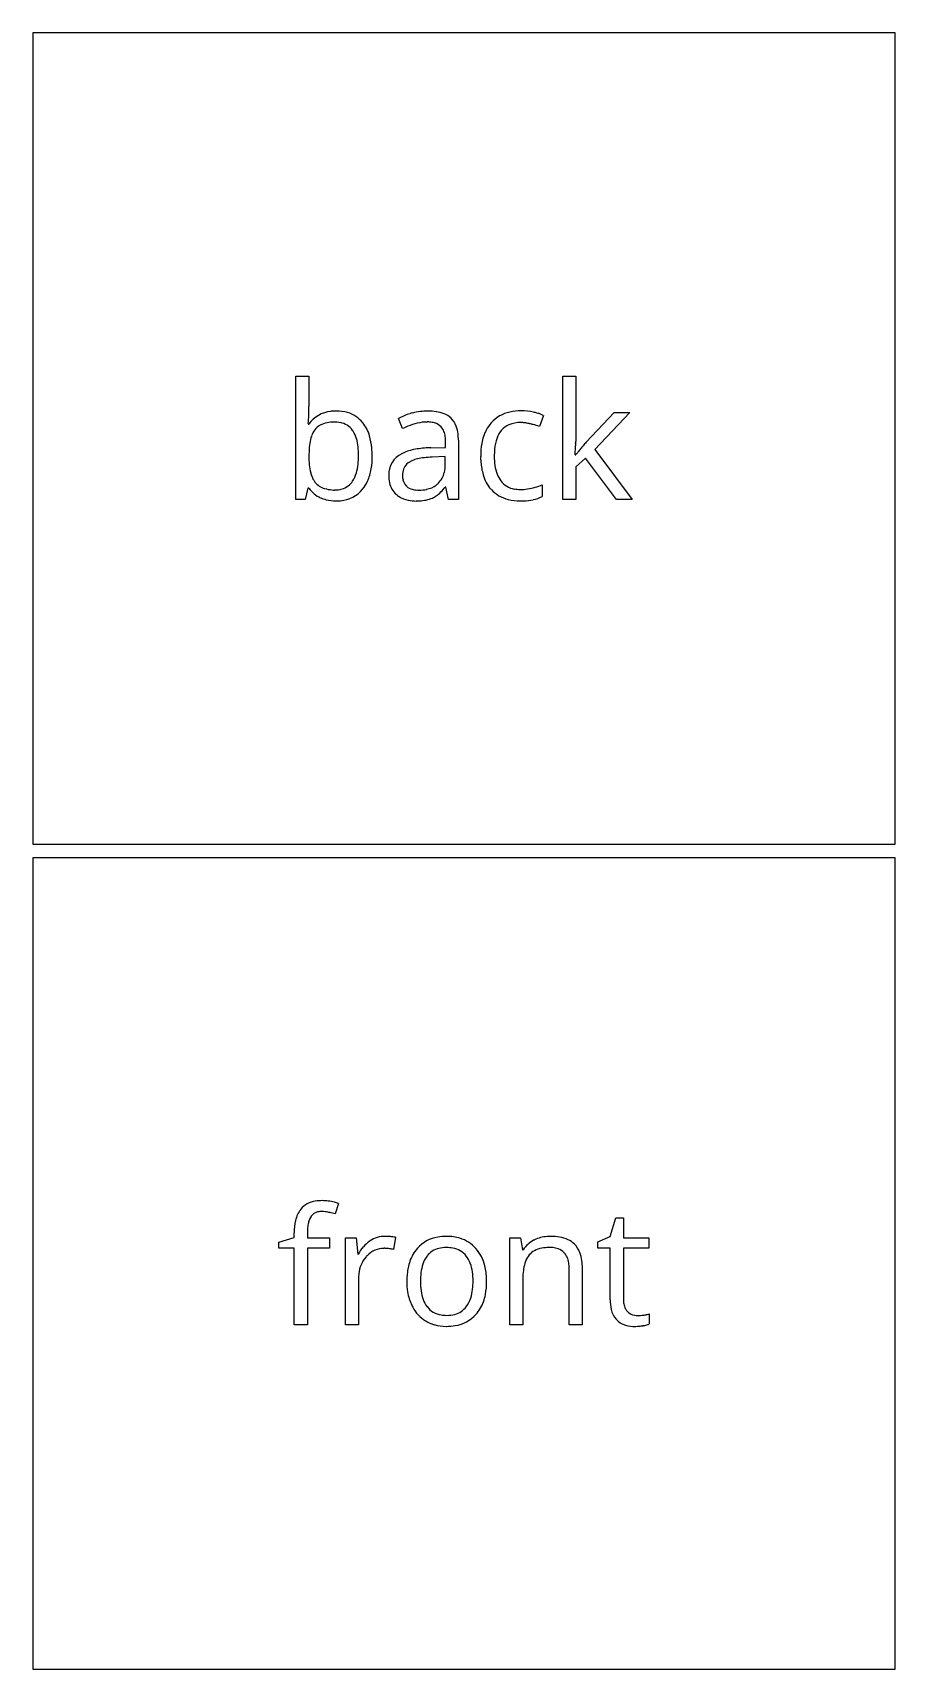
# Model space of a CAD drawing. Header units: inches. Extents: x 0 to 17.8, y 0.1 to 15.3.
# Drawn here: x 0 to 8, y 0.12 to 15.31 of the extents above; entities that cross this region are included whole.
import ezdxf

# ---------------------------------------------------------------- set-up
doc = ezdxf.new("R2010")
doc.units = ezdxf.units.IN

msp = doc.modelspace()

# ---------------------------------------------------------------- linework, layer by layer
at = {"layer": 'back_labelLayer'}
for p, q in [((2.439, 10.977), (2.439, 12.121)), ((2.439, 12.121), (2.561, 12.121)), ((2.561, 12.121), (2.561, 11.843)), ((4.916, 10.977), (4.916, 12.121)), ((4.916, 12.121), (5.037, 12.121)), ((5.037, 12.121), (5.037, 11.515)), ((3.43, 11.634), (3.392, 11.727)), ((4.737, 11.756), (4.699, 11.652)), ((5.133, 11.507), (5.393, 11.783)), ((5.538, 11.783), (5.212, 11.44)), ((5.393, 11.783), (5.538, 11.783)), ((2.555, 11.676), (2.561, 11.676)), ((3.692, 11.456), (3.829, 11.46)), ((3.829, 11.46), (3.829, 11.51)), ((3.948, 11.527), (3.948, 10.977)), ((5.031, 11.39), (5.037, 11.39)), ((5.212, 11.44), (5.561, 10.977)), ((3.826, 11.374), (3.704, 11.369)), ((3.826, 11.301), (3.826, 11.374)), ((5.128, 11.358), (5.037, 11.279)), ((5.037, 11.279), (5.037, 10.977)), ((5.413, 10.977), (5.128, 11.358)), ((3.833, 11.092), (3.827, 11.092)), ((3.857, 10.977), (3.833, 11.092)), ((4.725, 11.113), (4.725, 11.005)), ((2.527, 10.977), (2.439, 10.977)), ((2.552, 11.081), (2.527, 10.977)), ((2.561, 11.081), (2.552, 11.081)), ((3.948, 10.977), (3.857, 10.977)), ((5.037, 10.977), (4.916, 10.977)), ((5.561, 10.977), (5.413, 10.977))]:
    msp.add_line(p, q, dxfattribs=at)
for centre, radius, start, end in [((0.016, 11.841), 2.545, 358.1125, 0.0483), ((0.725, 11.817), 1.836, 355.7238, 358.126), ((2.789, 11.517), 0.277, 95.1835, 145.1109), ((2.794, 11.351), 0.343, 89.573, 100.7322), ((2.813, 11.38), 0.417, 89.8741, 96.8146), ((2.798, 11.412), 0.282, 78.6783, 90.3749), ((2.818, 11.423), 0.373, 74.2393, 90.5623), ((2.843, 11.514), 0.279, 38.5632, 74.0671), ((3.659, 11.232), 0.563, 106.3568, 118.3349), ((3.683, 11.158), 0.641, 104.5168, 106.5482), ((3.665, 11.231), 0.565, 90.0715, 104.6521), ((3.661, 11.298), 0.397, 90.4485, 103.7666), ((3.658, 11.394), 0.302, 83.651, 90.1753), ((3.668, 11.281), 0.515, 81.5682, 90.3248), ((3.671, 11.495), 0.199, 70.5716, 83.993), ((3.697, 11.475), 0.319, 68.2274, 81.7496), ((3.739, 11.578), 0.208, 47.8682, 68.2936), ((3.746, 11.592), 0.193, 19.233, 46.6741), ((4.488, 11.477), 0.316, 101.4914, 138.3133), ((4.52, 11.419), 0.271, 88.7193, 112.5669), ((4.526, 11.319), 0.479, 89.5892, 102.1787), ((4.526, 11.419), 0.27, 87.6747, 89.9759), ((4.529, 11.247), 0.551, 77.7703, 89.9475), ((4.522, 11.34), 0.35, 81.6913, 87.508), ((4.518, 11.19), 0.609, 74.6795, 77.958), ((4.575, 11.394), 0.397, 70.0941, 74.7386), ((4.628, 11.54), 0.241, 63.5034, 70.1858), ((4.651, 11.588), 0.189, 62.9247, 63.1755), ((1.018, 11.798), 1.543, 355.4722, 355.6512), ((2.947, 11.44), 0.382, 160.8927, 171.2333), ((2.784, 11.498), 0.209, 143.3384, 161.256), ((2.745, 11.524), 0.162, 120.1405, 142.4247), ((2.769, 11.48), 0.212, 100.4471, 119.6698), ((2.822, 11.514), 0.178, 35.5409, 79.8012), ((2.802, 11.499), 0.202, 32.7041, 35.525), ((2.748, 11.468), 0.265, 15.7782, 32.0148), ((2.573, 11.417), 0.448, 6.165, 16.0395), ((2.779, 11.465), 0.36, 16.471, 38.4074), ((2.596, 11.407), 0.551, 5.1339, 16.7975), ((3.787, 10.899), 0.817, 112.2123, 115.9641), ((3.707, 11.101), 0.6, 103.6228, 112.4319), ((3.697, 11.566), 0.124, 42.7294, 71.038), ((3.686, 11.56), 0.136, 20.4093, 41.4482), ((3.611, 11.532), 0.217, 7.8275, 20.6039), ((3.478, 11.512), 0.351, 359.6936, 8.0037), ((3.634, 11.55), 0.313, 6.3377, 19.6817), ((3.468, 11.529), 0.48, 359.8027, 6.6585), ((4.593, 11.423), 0.435, 153.0876, 170.1051), ((4.504, 11.465), 0.336, 138.6551, 152.6855), ((4.692, 11.408), 0.41, 160.1417, 175.1368), ((4.501, 11.483), 0.205, 114.4266, 161.6632), ((4.5, 11.187), 0.504, 77.2999, 81.7344), ((4.47, 11.046), 0.648, 74.7806, 77.45), ((4.499, 11.148), 0.543, 68.3295, 74.8831), ((3.502, 11.382), 0.94, 177.6179, 180.0428), ((3.219, 11.396), 0.657, 171.0667, 177.8458), ((2.301, 11.385), 0.721, 359.7682, 6.3094), ((2.365, 11.383), 0.783, 359.8778, 5.4094), ((3.513, 11.209), 0.211, 115.4905, 182.3568), ((3.618, 11.015), 0.432, 101.3569, 117.0799), ((3.703, 10.618), 0.838, 92.4697, 101.7064), ((3.728, 10.263), 1.193, 91.7169, 92.909), ((4.828, 11.379), 0.673, 169.8978, 180.3688), ((4.955, 11.378), 0.674, 174.5309, 180.1549), ((1.069, 11.668), 3.971, 356.0331, 356.6444), ((0.233, 11.724), 4.81, 356.0177, 356.0541), ((2.646, 11.576), 2.392, 356.6321, 357.4912), ((3.591, 11.534), 1.446, 357.5039, 358.3306), ((4.223, 11.516), 0.813, 358.2742, 359.8933), ((5.626, 10.972), 0.722, 142.3235, 144.7076), ((6.011, 10.676), 1.208, 140.433, 142.3368), ((6.513, 10.262), 1.859, 139.2803, 140.4702), ((7.092, 9.765), 2.622, 138.3417, 139.2879), ((3.368, 11.378), 0.807, 179.7764, 185.7077), ((3.05, 11.345), 0.487, 185.5927, 194.2049), ((2.57, 11.351), 0.451, 343.4172, 353.6369), ((2.323, 11.38), 0.699, 353.4936, 0.2207), ((2.683, 11.334), 0.462, 335.8304, 350.8256), ((2.433, 11.377), 0.716, 350.6562, 0.3381), ((3.561, 11.212), 0.13, 120.9734, 172.418), ((3.592, 11.164), 0.187, 113.5889, 121.68), ((3.638, 11.056), 0.305, 102.7998, 113.2431), ((3.692, 10.823), 0.544, 96.3544, 102.9952), ((3.733, 10.473), 0.896, 91.8563, 96.4479), ((3.516, 11.298), 0.31, 346.9179, 0.2826), ((3.445, 11.301), 0.38, 359.8235, 0.0094), ((4.892, 11.374), 0.738, 179.9391, 183.9815), ((4.694, 11.357), 0.538, 183.5914, 196.3539), ((4.872, 11.374), 0.591, 179.7041, 188.0745), ((4.659, 11.342), 0.376, 187.9317, 200.3883), ((2.846, 11.292), 0.277, 193.9429, 208.0217), ((2.764, 11.25), 0.184, 208.5541, 217.56), ((2.757, 11.247), 0.177, 218.1691, 253.8046), ((2.82, 11.243), 0.176, 286.0162, 326.8497), ((2.733, 11.301), 0.28, 326.7106, 343.6663), ((2.792, 11.287), 0.343, 321.3163, 335.5436), ((3.609, 11.198), 0.307, 179.5457, 192.6948), ((3.505, 11.172), 0.201, 192.0828, 227.452), ((3.622, 11.199), 0.193, 171.2117, 180.2058), ((3.604, 11.197), 0.174, 179.5263, 192.7792), ((3.545, 11.183), 0.114, 192.3264, 222.0579), ((3.541, 11.18), 0.109, 222.5796, 229.2544), ((3.555, 11.199), 0.133, 229.7834, 254.2726), ((3.609, 11.291), 0.225, 281.7123, 306.4592), ((3.62, 11.273), 0.204, 306.9878, 313.8559), ((3.618, 11.272), 0.204, 314.189, 347.4271), ((3.43, 11.406), 0.506, 314.7446, 321.707), ((4.516, 11.303), 0.353, 196.0167, 221.1348), ((4.544, 11.3), 0.253, 200.4182, 216.6396), ((4.496, 11.265), 0.194, 216.9696, 261.3104), ((4.516, 11.58), 0.511, 270.2658, 286.2891), ((4.485, 11.696), 0.631, 286.0459, 292.3657), ((2.781, 11.238), 0.27, 215.5851, 245.8361), ((2.802, 11.286), 0.322, 245.9802, 255.5456), ((2.79, 11.349), 0.283, 253.1383, 266.8484), ((2.812, 11.333), 0.37, 255.7755, 270.3186), ((2.799, 11.457), 0.393, 266.3781, 270.0506), ((2.802, 11.308), 0.243, 269.3867, 285.8632), ((2.815, 11.377), 0.414, 269.9223, 275.5483), ((2.834, 11.253), 0.289, 274.0641, 321.408), ((3.511, 11.18), 0.21, 227.7689, 237.8049), ((3.529, 11.213), 0.247, 238.3273, 258.9185), ((3.555, 11.337), 0.375, 258.6719, 270.4049), ((3.575, 11.265), 0.202, 253.9394, 266.4533), ((3.558, 11.512), 0.549, 269.9535, 273.149), ((3.581, 11.338), 0.274, 266.0773, 270.0596), ((3.584, 11.399), 0.336, 269.5792, 282.0416), ((3.567, 11.378), 0.415, 272.9337, 281.4139), ((3.594, 11.247), 0.281, 281.2977, 293.7317), ((3.614, 11.194), 0.225, 294.3934, 304.7371), ((3.554, 11.279), 0.329, 304.8489, 314.8529), ((4.481, 11.277), 0.309, 221.7976, 256.8021), ((4.517, 11.419), 0.456, 256.4243, 270.489), ((4.517, 11.365), 0.295, 260.1362, 270.269), ((4.522, 11.632), 0.669, 269.9655, 272.8644), ((4.532, 11.475), 0.512, 272.5979, 282.188), ((4.568, 11.314), 0.347, 282.0343, 296.9456)]:
    msp.add_arc(centre, radius, start, end, dxfattribs=at)
at = {"layer": 'back_outsideCutPath'}
for p, q in [((0, 15.306), (0, 7.778)), ((8, 15.306), (0, 15.306)), ((8, 7.778), (8, 15.306)), ((0, 7.778), (8, 7.778))]:
    msp.add_line(p, q, dxfattribs=at)
at = {"layer": 'front_labelLayer'}
for p, q in [((2.835, 4.447), (2.804, 4.349)), ((5.357, 4.141), (5.408, 4.313)), ((5.408, 4.313), (5.479, 4.313)), ((5.479, 4.313), (5.479, 4.126)), ((2.282, 4.086), (2.426, 4.131)), ((2.426, 4.131), (2.426, 4.175)), ((2.548, 4.178), (2.548, 4.126)), ((2.548, 4.126), (2.753, 4.126)), ((2.753, 4.126), (2.753, 4.031)), ((2.9, 3.32), (2.9, 4.126)), ((2.9, 4.126), (3.001, 4.126)), ((3.001, 4.126), (3.015, 3.977)), ((3.364, 4.132), (3.347, 4.019)), ((4.424, 3.32), (4.424, 4.126)), ((4.424, 4.126), (4.523, 4.126)), ((4.523, 4.126), (4.543, 4.016)), ((5.241, 4.09), (5.357, 4.141)), ((5.479, 4.126), (5.713, 4.126)), ((5.713, 4.126), (5.713, 4.031)), ((2.282, 4.031), (2.282, 4.086)), ((2.426, 4.031), (2.282, 4.031)), ((2.426, 3.32), (2.426, 4.031)), ((2.753, 4.031), (2.548, 4.031)), ((2.548, 4.031), (2.548, 3.32)), ((3.015, 3.977), (3.02, 3.977)), ((4.543, 4.016), (4.549, 4.016)), ((5.241, 4.031), (5.241, 4.09)), ((5.357, 4.031), (5.241, 4.031)), ((5.357, 3.552), (5.357, 4.031)), ((5.713, 4.031), (5.479, 4.031)), ((5.479, 4.031), (5.479, 3.557)), ((4.975, 3.32), (4.975, 3.842)), ((5.097, 3.846), (5.097, 3.32)), ((3.022, 3.753), (3.022, 3.32)), ((4.546, 3.743), (4.546, 3.32)), ((5.718, 3.421), (5.718, 3.328)), ((2.548, 3.32), (2.426, 3.32)), ((3.022, 3.32), (2.9, 3.32)), ((4.546, 3.32), (4.424, 3.32)), ((5.097, 3.32), (4.975, 3.32))]:
    msp.add_line(p, q, dxfattribs=at)
for centre, radius, start, end in [((2.65, 4.255), 0.214, 98.255, 139.6204), ((2.683, 4.101), 0.371, 89.6695, 99.9314), ((2.683, 4.079), 0.393, 81.5643, 89.7018), ((2.656, 3.887), 0.588, 75.9738, 81.6567), ((2.608, 3.69), 0.79, 73.2962, 76.0945), ((2.92, 4.181), 0.495, 167.5775, 180.6586), ((2.688, 4.235), 0.256, 141.7434, 168.2322), ((2.799, 4.21), 0.249, 161.8434, 171.7845), ((2.697, 4.245), 0.141, 145.0685, 162.18), ((2.667, 4.264), 0.106, 102.7678, 144.3381), ((2.681, 4.207), 0.165, 89.4862, 103.4194), ((2.682, 4.109), 0.262, 83.0761, 89.7931), ((2.666, 3.98), 0.392, 76.5185, 83.0217), ((2.62, 3.785), 0.593, 71.9613, 76.5916), ((2.966, 4.185), 0.418, 171.6528, 178.4384), ((3.124, 4.179), 0.576, 178.1974, 180.0238), ((3.266, 3.898), 0.243, 89.6797, 124.4405), ((3.269, 3.581), 0.56, 84.9923, 90.1283), ((3.282, 3.731), 0.409, 78.4889, 85.0269), ((3.808, 3.815), 0.323, 99.176, 137.9833), ((3.839, 3.667), 0.474, 89.7325, 100.0759), ((3.846, 3.731), 0.41, 73.5223, 90.5691), ((3.87, 3.818), 0.319, 41.1446, 73.2134), ((4.758, 3.884), 0.247, 116.9443, 147.6525), ((4.783, 3.841), 0.297, 115.8058, 117.6066), ((4.796, 3.81), 0.33, 94.3226, 115.5454), ((4.804, 3.741), 0.4, 89.9575, 94.7113), ((4.808, 3.659), 0.482, 80.5586, 90.3538), ((4.838, 3.833), 0.305, 65.1094, 80.764), ((4.873, 3.911), 0.219, 46.5584, 64.8783), ((3.379, 3.775), 0.412, 139.4141, 150.6032), ((3.302, 3.767), 0.279, 138.9576, 174.5422), ((3.306, 3.838), 0.315, 124.2322, 139.4162), ((3.309, 3.76), 0.289, 135.6214, 138.8374), ((3.257, 3.818), 0.211, 89.6336, 137.0881), ((3.258, 3.744), 0.286, 87.3438, 89.9669), ((3.253, 3.655), 0.375, 81.5881, 87.1916), ((3.23, 3.494), 0.538, 77.4458, 81.6355), ((3.888, 3.771), 0.414, 150.7111, 169.4695), ((3.819, 3.806), 0.337, 138.1761, 150.2285), ((3.858, 3.806), 0.252, 142.9026, 162.3749), ((3.811, 3.84), 0.194, 103.4685, 142.312), ((3.835, 3.747), 0.29, 89.4804, 103.8804), ((3.84, 3.729), 0.308, 79.3456, 90.3175), ((3.863, 3.834), 0.201, 37.9578, 80.4006), ((3.822, 3.805), 0.251, 20.0257, 37.4351), ((3.824, 3.779), 0.38, 13.5015, 41.0702), ((4.758, 3.841), 0.2, 140.152, 160.3146), ((4.735, 3.856), 0.172, 118.5439, 139.1929), ((4.761, 3.805), 0.23, 100.1178, 118.1602), ((4.787, 3.668), 0.369, 89.5933, 100.3716), ((4.791, 3.714), 0.324, 84.0198, 90.1514), ((4.803, 3.818), 0.219, 71.0826, 84.3692), ((4.83, 3.894), 0.138, 43.3791, 71.5387), ((4.823, 3.891), 0.145, 22.7025, 42.3423), ((4.876, 3.919), 0.211, 19.385, 45.5996), ((4.753, 3.874), 0.342, 6.9636, 19.8363), ((4.103, 3.728), 0.634, 169.2443, 180.388), ((4.241, 3.727), 0.645, 173.0085, 180.2465), ((4.008, 3.756), 0.41, 162.0656, 173.1672), ((3.698, 3.759), 0.384, 7.744, 20.0691), ((3.475, 3.727), 0.609, 359.7077, 7.8972), ((3.646, 3.732), 0.563, 1.1277, 13.8801), ((5.123, 3.753), 0.577, 171.1767, 178.3218), ((4.896, 3.789), 0.347, 159.9537, 171.38), ((4.758, 3.864), 0.216, 8.4932, 22.6579), ((4.63, 3.844), 0.345, 359.6712, 8.6876), ((4.565, 3.848), 0.533, 359.763, 7.2115), ((3.392, 3.753), 0.37, 173.6905, 180.0883), ((4.08, 3.722), 0.611, 179.7746, 189.0932), ((4.214, 3.721), 0.618, 179.706, 187.9162), ((3.662, 3.695), 0.42, 342.3617, 353.7537), ((3.441, 3.722), 0.643, 353.5365, 0.2013), ((3.58, 3.72), 0.63, 349.1762, 0.3864), ((3.494, 3.724), 0.716, 359.9913, 1.5429), ((5.328, 3.743), 0.782, 178.0809, 180.0237), ((3.923, 3.695), 0.451, 188.9102, 205.3172), ((3.877, 3.676), 0.401, 205.6558, 208.4457), ((3.987, 3.688), 0.389, 187.764, 200.0975), ((3.862, 3.642), 0.256, 200.0847, 216.9129), ((3.812, 3.646), 0.262, 323.009, 342.6391), ((3.792, 3.677), 0.414, 330.2507, 349.4116), ((5.74, 3.548), 0.384, 179.3551, 192.8478), ((5.724, 3.556), 0.246, 179.6414, 189.7507), ((5.638, 3.54), 0.158, 189.5477, 205.7877), ((3.816, 3.639), 0.33, 207.7947, 238.6759), ((3.821, 3.647), 0.34, 238.8116, 253.2427), ((3.817, 3.61), 0.2, 217.301, 261.7098), ((3.838, 3.711), 0.303, 260.5034, 270.2475), ((3.842, 3.691), 0.283, 269.4483, 284.7257), ((3.865, 3.608), 0.197, 284.5662, 322.6334), ((3.869, 3.634), 0.325, 278.8959, 317.9979), ((3.857, 3.643), 0.34, 318.1441, 329.7566), ((5.548, 3.496), 0.185, 190.3818, 253.8772), ((5.602, 3.524), 0.118, 206.1296, 221.4085), ((5.598, 3.521), 0.113, 221.5948, 262.3507), ((5.608, 3.57), 0.163, 261.3264, 270.1909), ((5.609, 3.807), 0.401, 269.8804, 278.3031), ((5.613, 3.774), 0.368, 278.4135, 279.0091), ((5.568, 4.063), 0.66, 278.9585, 280.5106), ((5.611, 3.834), 0.426, 280.4857, 282.6267), ((5.648, 3.666), 0.255, 282.5871, 285.5793), ((5.667, 3.597), 0.183, 285.7265, 286.2604), ((3.834, 3.698), 0.392, 253.5438, 270.4182), ((3.838, 3.78), 0.474, 269.7504, 279.8031), ((5.586, 3.624), 0.319, 253.7847, 270.8853), ((5.591, 3.618), 0.312, 270.0004, 270.759), ((5.589, 3.686), 0.38, 270.8929, 275.5486), ((5.575, 3.834), 0.529, 275.5264, 279.2934), ((5.587, 3.76), 0.454, 279.1843, 280.1165), ((5.608, 3.652), 0.344, 280.0076, 283.3727), ((5.638, 3.524), 0.212, 283.3072, 288.1195), ((5.667, 3.436), 0.12, 287.9879, 295.3049)]:
    msp.add_arc(centre, radius, start, end, dxfattribs=at)
at = {"layer": 'front_outsideCutPath'}
for p, q in [((0, 7.653), (0, 0.125)), ((8, 7.653), (0, 7.653)), ((8, 0.125), (8, 7.653)), ((0, 0.125), (8, 0.125))]:
    msp.add_line(p, q, dxfattribs=at)

doc.saveas('drawing.dxf')
